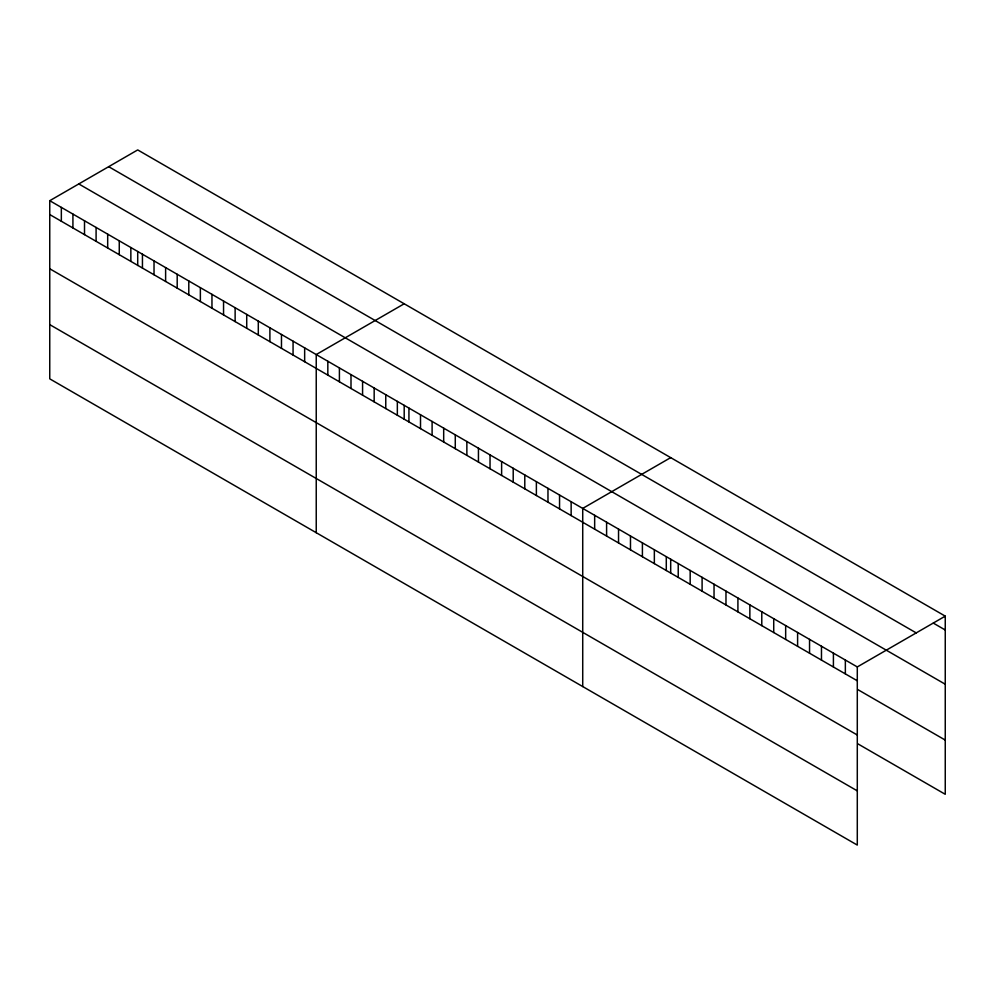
<?xml version="1.0" encoding="UTF-8"?>
<svg xmlns="http://www.w3.org/2000/svg" width="995" height="995" viewBox="0 0 995 995"><rect width="100%" height="100%" fill="white"/><g stroke="black" fill="none" stroke-linecap="round" stroke-linejoin="round"><path stroke-width="1.49" d="M49.75 200.704L857.292 666.936L857.292 845.078L49.75 378.846L49.75 200.704L137.708 149.922L945.25 616.141L945.25 794.296L857.702 743.75M404.194 303.774L316.236 354.556L316.236 532.711M670.692 457.625L582.722 508.408L582.722 686.562M857.292 666.936L945.25 616.141M933.31 623.106L945.25 629.997M108.679 166.675L916.221 632.907M78.779 183.938L945.25 684.224M49.75 214.559L857.292 680.779M857.702 689.535L945.25 740.081M49.75 268.774L857.292 735.006M49.75 324.631L857.292 790.863M845.352 660.033L845.352 673.889M833.412 653.143L833.412 666.998M821.472 646.252L821.472 660.108M809.544 639.362L809.544 653.217M797.604 632.472L797.604 646.327M785.664 625.581L785.664 639.437M773.724 618.691L773.724 632.534M761.784 611.788L761.784 625.644M749.857 604.898L749.857 618.753M737.917 598.007L737.917 611.863M725.977 591.117L725.977 604.972M714.037 584.227L714.037 598.082M702.097 577.336L702.097 591.192M690.169 570.446L690.169 584.289M678.229 563.556L678.229 577.399M670.692 559.215L670.692 573.182M666.289 556.653L666.289 570.508M654.349 549.762L654.349 563.618M642.409 542.872L642.409 556.727M630.482 535.982L630.482 549.837M618.542 529.091L618.542 542.947M606.602 522.201L606.602 536.056M594.662 515.31L594.662 529.153M571.142 501.729L571.142 515.572M559.551 495.037L559.551 508.893M547.971 488.346L547.971 502.201M536.38 481.655L536.38 495.51M524.788 474.963L524.788 488.819M513.209 468.272L513.209 482.127M501.617 461.593L501.617 475.436M490.037 454.902L490.037 468.757M478.446 448.21L478.446 462.066M466.866 441.519L466.866 455.374M455.275 434.827L455.275 448.683M443.683 428.136L443.683 441.991M432.104 421.457L432.104 435.3M420.512 414.766L420.512 428.609M408.933 408.074L408.933 421.93M404.194 405.363L404.194 419.33M397.341 401.383L397.341 415.238M385.762 394.692L385.762 408.547M374.17 388L374.17 401.856M362.578 381.309L362.578 395.164M350.999 374.63L350.999 388.473M339.407 367.939L339.407 381.794M327.828 361.247L327.828 375.103M304.657 347.864L304.657 361.72M293.065 341.173L293.065 355.028M281.473 334.494L281.473 348.337M269.894 327.803L269.894 341.658M258.302 321.111L258.302 334.967M246.723 314.42L246.723 328.275M235.131 307.729L235.131 321.584M223.552 301.037L223.552 314.893M211.96 294.358L211.96 308.201M200.368 287.667L200.368 301.522M188.789 280.976L188.789 294.831M177.197 274.284L177.197 288.14M165.618 267.593L165.618 281.448M154.026 260.901L154.026 274.757M142.447 254.222L142.447 268.065M137.708 251.511L137.708 265.466M130.855 247.531L130.855 261.386M119.263 240.84L119.263 254.695M107.684 234.148L107.684 248.004M96.092 227.457L96.092 241.312M84.513 220.766L84.513 234.621M72.921 214.087L72.921 227.93M61.342 207.395L61.342 221.238"/></g></svg>
